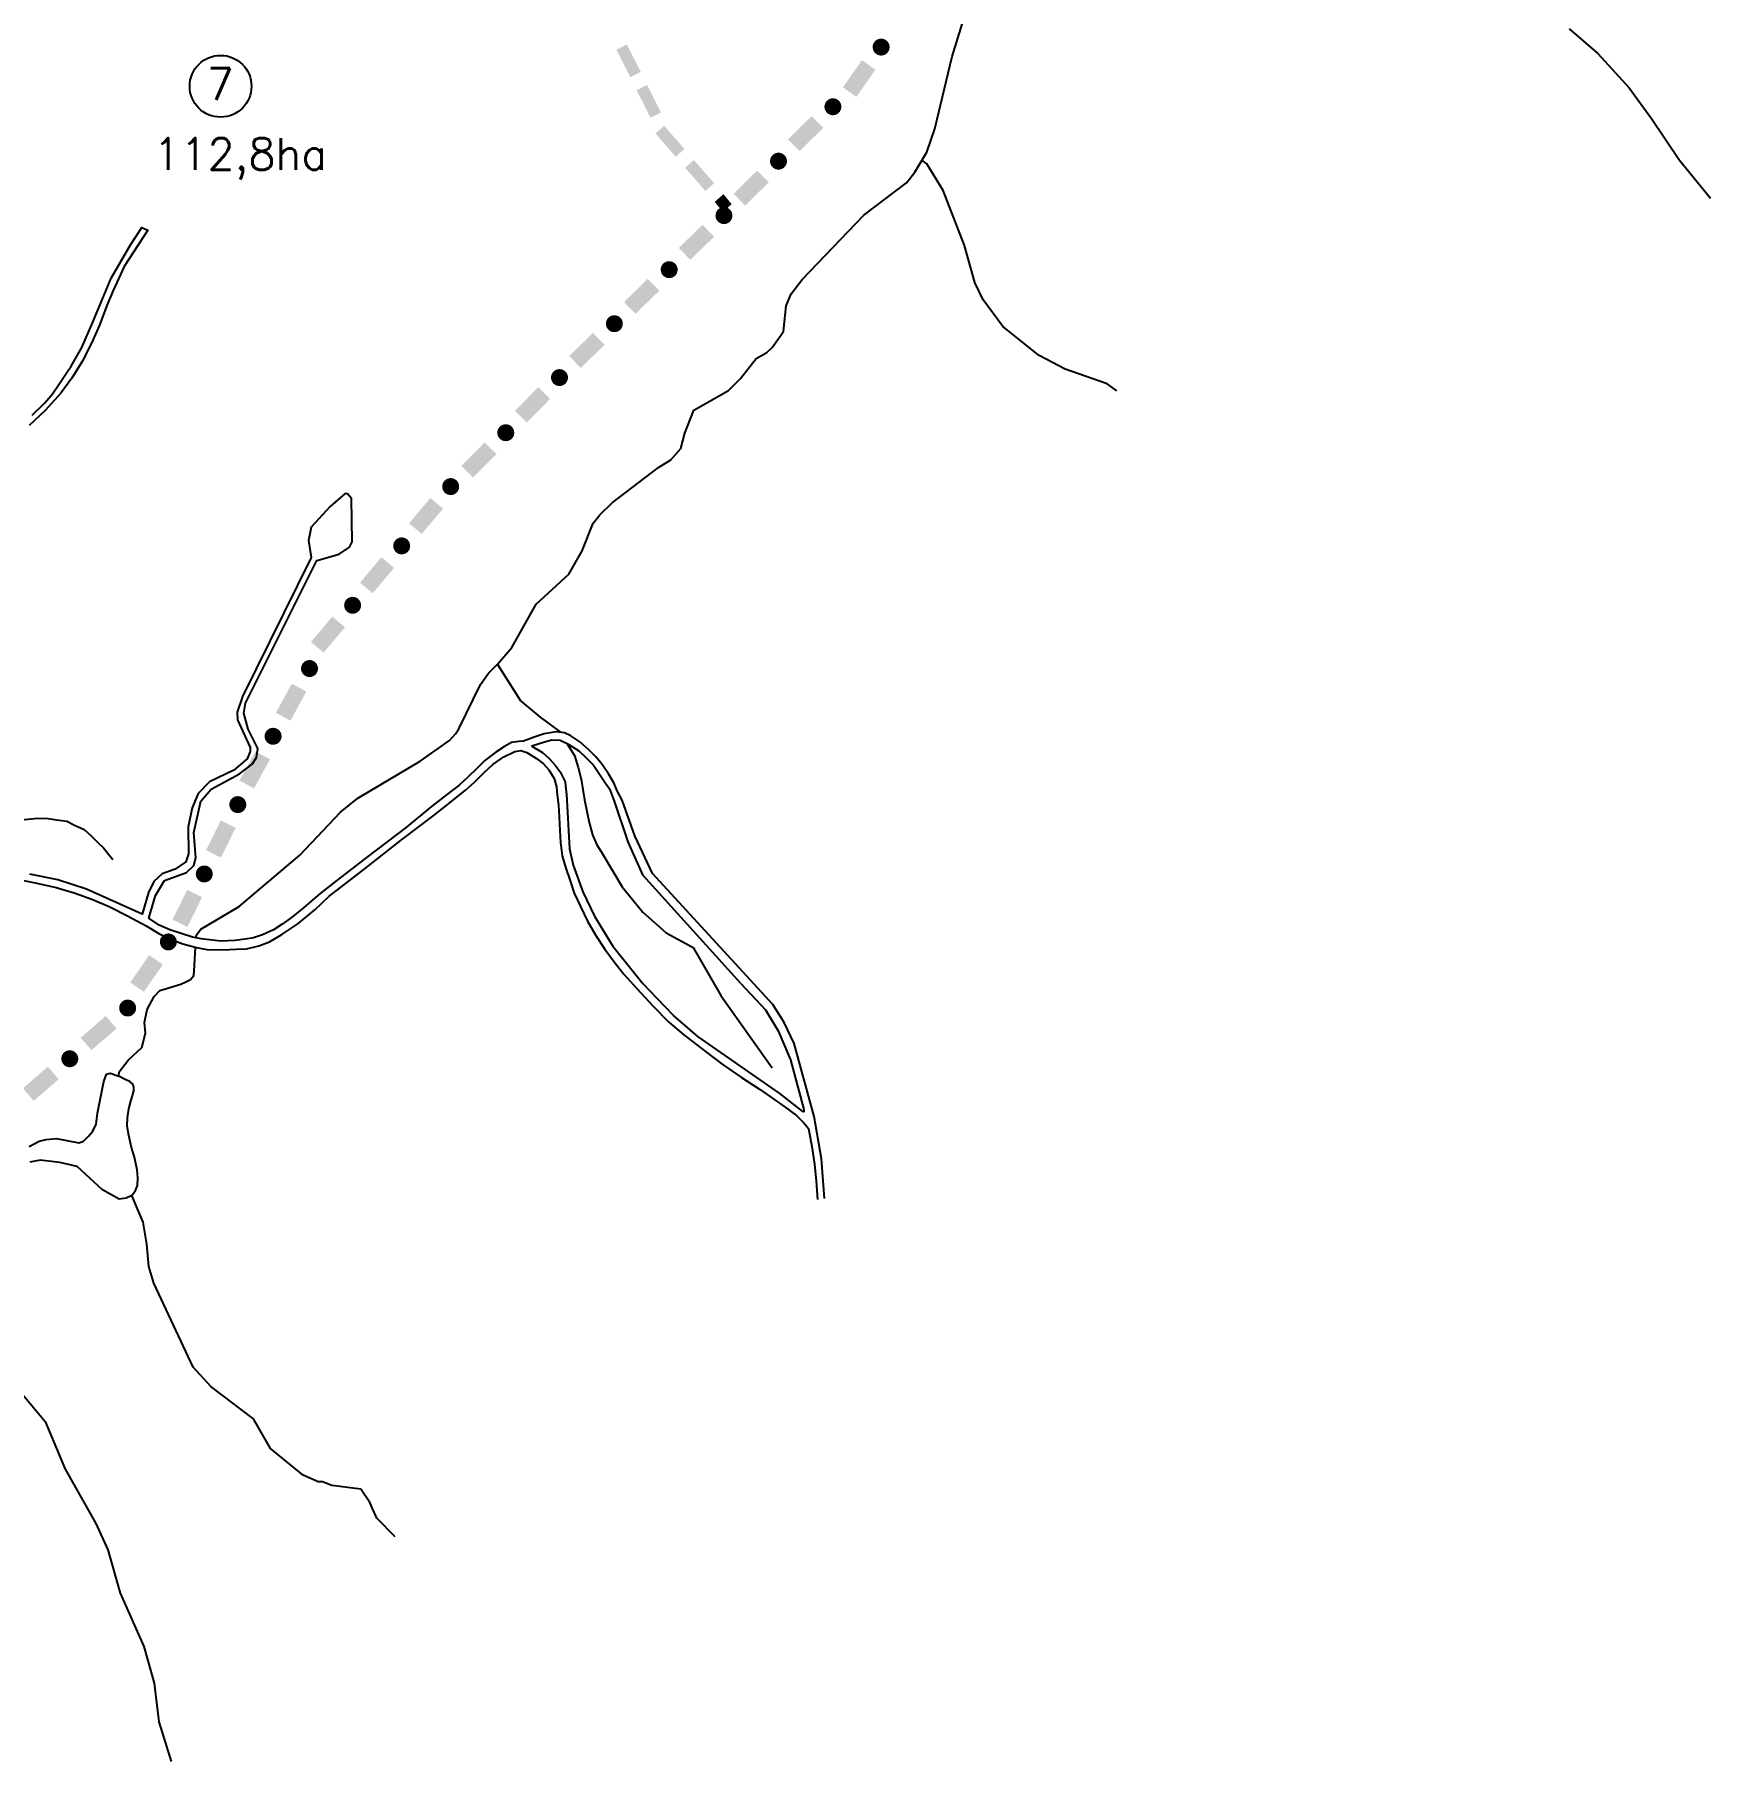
# Model space of a CAD drawing. Extents: x 634485 to 639947, y 7518235 to 7523566.
# Drawn here: x 638096 to 639947, y 7519764 to 7521671 of the extents above; entities that cross this region are included whole.
import ezdxf
from ezdxf.enums import TextEntityAlignment as Align

# ---------------------------------------------------------------- set-up
doc = ezdxf.new("R2010")
doc.units = 0
doc.header["$LTSCALE"] = 80
doc.header["$MEASUREMENT"] = 0
for name, color, linetype in [('LIMITE-BACIA', 3, 'CONTINUOUS'), ('LIMITE-PROJETO', 1, 'CONTINUOUS'), ('RIO', 4, 'CONTINUOUS'), ('RUA', 7, 'CONTINUOUS'), ('TEXTO2', 5, 'CONTINUOUS')]:
    doc.layers.add(name, color=color, linetype=linetype)
doc.styles.get("Standard").update_dxf_attribs({"font": 'ROMANSBR.shx', "height": 3})

# ---------------------------------------------------------------- blocks, each defined once
blk = doc.blocks.new('R')
at = {"layer": 'LIMITE-PROJETO', "const_width": 18.7}
blk.add_lwpolyline([(-75.2, 0.3, 1), (-93.9, 0.4, 1)], format="xyb", close=True, dxfattribs=at)
at = {"layer": 'LIMITE-PROJETO'}
blk.add_solid([(36.9, 17.7), (36.6, -18.8), (-36.4, 18.3), (-36.6, -18.3)], dxfattribs=at)
blk = doc.blocks.new('R1')
at = {"layer": 'LIMITE-BACIA', "xscale": 0.5, "yscale": 0.5, "zscale": 0.5}
blk.add_blockref('R', (0, 0.3), dxfattribs=at)

msp = doc.modelspace()

# ---------------------------------------------------------------- linework, layer by layer
at = {"layer": 'LIMITE-BACIA'}
for points in [[(638738.7, 7521654.6), (638750.2, 7521660.5), (638754.1, 7521624.2), (638765.6, 7521630.1)], [(638761, 7521609.9), (638772.6, 7521615.7), (638776.4, 7521579.5), (638787.9, 7521585.3)], [(638781.7, 7521562.1), (638791.4, 7521570.6), (638804.2, 7521536.5), (638813.9, 7521545)], [(638814.5, 7521524.3), (638824.2, 7521532.8), (638836.9, 7521498.7), (638846.6, 7521507.2)], [(638847.2, 7521486.6), (638856.9, 7521495.1), (638856.2, 7521475.5), (638865.9, 7521484)]]:
    msp.add_solid(points, dxfattribs=at)
at = {"layer": 'RIO', "linetype": 'CONTINUOUS'}
for points in [[(638677.2, 7520900.9), (638654.7, 7520917.4), (638632.8, 7520935.9), (638607.2, 7520976.2), (638623.1, 7520994.6), (638649.9, 7521042.4), (638686.2, 7521075.4), (638700.9, 7521101.4), (638713, 7521131.7), (638720.3, 7521141.1), (638733.9, 7521154.2), (638785.3, 7521193.4), (638798.9, 7521201.9), (638809.7, 7521214.4), (638814.1, 7521231), (638824, 7521256.4), (638862.4, 7521278.4), (638875.6, 7521291.5), (638893, 7521313.8), (638904.8, 7521320.3), (638910.7, 7521325.6), (638923.3, 7521343.5), (638926, 7521371.8), (638931.6, 7521385.2), (638943.7, 7521401), (639012, 7521472), (639059.1, 7521507.6), (639068.3, 7521519.3), (639081.5, 7521541.5), (639090.3, 7521567.4), (639109.5, 7521647), (639139.7, 7521744.9)], [(639790.6, 7521677.6), (639822.4, 7521650.5), (639856.8, 7521612.5), (639881.7, 7521578.8), (639912.5, 7521532.6), (639946.7, 7521490.7)], [(638684.2, 7520888.1), (638692.4, 7520875.1), (638696.6, 7520861.9), (638699.8, 7520849.1), (638703.3, 7520826.3), (638708.5, 7520801.3), (638712.4, 7520787.7), (638716.9, 7520776.7), (638722.1, 7520768.5), (638744.9, 7520730.1), (638767.9, 7520702.1), (638793.7, 7520679.5), (638823.6, 7520663.3), (638854.1, 7520610.3), (638910.8, 7520530.2)], [(638494.4, 7520012.4), (638474.1, 7520032.9), (638466.5, 7520050.1), (638456.6, 7520065), (638424.3, 7520069), (638414.1, 7520073.2), (638409.3, 7520072.9), (638392.8, 7520080.6), (638356.7, 7520109.8), (638338.1, 7520142.7), (638290.8, 7520178.3), (638271.5, 7520199.8), (638228, 7520292.3), (638222.3, 7520310.8), (638220.3, 7520335.4), (638216, 7520359.9), (638203.6, 7520389.4), (638197.3, 7520386.2), (638189.8, 7520385.4), (638171.4, 7520395.6), (638143.2, 7520421.2), (638124.1, 7520425.8), (638102.4, 7520428.3), (638091.1, 7520426)], [(638016, 7520313.9), (638024.6, 7520280.2), (638023.4, 7520240.4), (638031.7, 7520222.7), (638061.9, 7520194.9), (638108.1, 7520139.8), (638129.9, 7520086.9), (638164, 7520026.9), (638177.1, 7519998.1), (638190.8, 7519950.1), (638216.9, 7519891.1), (638228.1, 7519850.8), (638233.3, 7519808.1), (638246.9, 7519764.3)]]:
    msp.add_lwpolyline(points, dxfattribs=at)
at = {"layer": 'RIO'}
for points in [[(639291.4, 7521277.9), (639280.7, 7521285.6), (639234.1, 7521301.9), (639205.3, 7521317), (639165.5, 7521349.1), (639143.5, 7521378.3), (639134.5, 7521397.5), (639123, 7521438.4), (639099.4, 7521499.2), (639081.5, 7521528.5), (639076.2, 7521532.4)], [(638274.4, 7520673.7), (638275.1, 7520677.1), (638279.7, 7520683.3), (638322.3, 7520708.5), (638389.3, 7520765.3), (638433.9, 7520812.6), (638453.2, 7520827.9), (638522, 7520869.1), (638554.2, 7520891.9), (638561, 7520899.2), (638564.6, 7520904.7), (638588.7, 7520953.5), (638597.4, 7520966.2), (638607.2, 7520976.2)], [(638081.4, 7520804.3), (638096.2, 7520805.7), (638109.1, 7520806.1), (638120.4, 7520804), (638131.9, 7520802.7), (638140.3, 7520798.2), (638150.9, 7520793.5), (638158.6, 7520786.4), (638166.6, 7520778.9), (638172.5, 7520773.2), (638177.9, 7520766.4), (638182.7, 7520760.5)], [(638090.2, 7520443.5), (638101.4, 7520449.2), (638109.2, 7520451.2), (638120.4, 7520452.2), (638145.2, 7520447.6), (638150.3, 7520449.1), (638155.9, 7520454.7), (638160.4, 7520460.2), (638164.1, 7520468.1), (638165.8, 7520480.2), (638172.7, 7520515), (638175.8, 7520523.1), (638179.6, 7520524.5), (638189.1, 7520521.2), (638189.6, 7520525.9), (638199.5, 7520538.7), (638214.8, 7520552.7), (638218.6, 7520568.7), (638217.6, 7520580.2), (638220.7, 7520594.6), (638228.4, 7520608.9), (638234.5, 7520615.6), (638257.7, 7520622.8), (638263.3, 7520625.4), (638268.3, 7520628), (638272.1, 7520632.1), (638272.8, 7520643.3), (638273.8, 7520663.5)], [(638203.6, 7520389.4), (638207.7, 7520394.9), (638209.7, 7520400.2), (638210.3, 7520408.9), (638209.6, 7520417.7), (638208, 7520424.6), (638206.7, 7520431.7), (638203.4, 7520442.2), (638200.4, 7520455.5), (638198.4, 7520465.9), (638198.8, 7520475), (638200.3, 7520484.9), (638202.4, 7520493.4), (638204.6, 7520500.9), (638205.8, 7520504.9), (638206, 7520509.4), (638204.9, 7520512.4), (638201.7, 7520514.8), (638194.7, 7520518.1), (638189.1, 7520521.2)]]:
    msp.add_lwpolyline(points, dxfattribs=at)
at = {"layer": 'RUA'}
for points in [[(638093.6, 7521251), (638106.7, 7521263.9), (638114.8, 7521273.3), (638120.8, 7521281.7), (638131.9, 7521298.3), (638136.5, 7521305.2), (638148.4, 7521325.7), (638160.6, 7521353.9), (638180.7, 7521402.2), (638202.2, 7521439.2), (638214.7, 7521458.4), (638221.3, 7521455.3), (638195.3, 7521415.2), (638182.9, 7521388.7), (638176, 7521372.2), (638168, 7521350.3), (638159, 7521330.6), (638148.6, 7521310.3), (638137.4, 7521291.8), (638125.1, 7521275.5), (638108, 7521256.2), (638090.3, 7521239.7)], [(638968.4, 7520385.8), (638965.1, 7520429.7), (638957.1, 7520476.6), (638934.8, 7520557.2), (638924, 7520580.3), (638911.5, 7520600.2), (638778.4, 7520745), (638759.1, 7520786.6), (638744.9, 7520825.9), (638739.8, 7520835.6), (638735.7, 7520845), (638729.9, 7520854.9), (638723, 7520865.4), (638715.8, 7520873.6), (638707.8, 7520881.8), (638698.4, 7520890.3), (638688.3, 7520896.9), (638681.4, 7520900.4), (638672.2, 7520901.4), (638658.8, 7520899.1), (638647.9, 7520895.3), (638636.2, 7520890.9), (638630.8, 7520890.8), (638622.9, 7520889.4), (638615, 7520885.2), (638605.4, 7520879), (638593.5, 7520869.6), (638584.8, 7520861.3), (638574.7, 7520851.2), (638565.1, 7520842.3), (638551.2, 7520831.9), (638534.6, 7520818.7), (638505.5, 7520795), (638464.3, 7520763.8), (638430.3, 7520737.6), (638411.6, 7520722.8), (638391, 7520705), (638378.6, 7520695.2), (638369.7, 7520688.9), (638360.1, 7520682.7), (638347.9, 7520677.1), (638337.8, 7520674), (638328.7, 7520672.4), (638317.4, 7520671), (638302.2, 7520670.1), (638289.2, 7520671.6), (638280, 7520672.6), (638270.5, 7520674.5), (638245.7, 7520682.5), (638233.9, 7520688), (638222.4, 7520695.5), (638229.7, 7520720.6), (638239.6, 7520737.1), (638264.1, 7520746), (638271.9, 7520753.7), (638274.3, 7520762.3), (638272.1, 7520790.2), (638279.9, 7520824.7), (638291.2, 7520838), (638322.6, 7520854.8), (638336.4, 7520865.7), (638341.2, 7520873.1), (638342.9, 7520882.8), (638332.1, 7520904.4), (638327.3, 7520921.9), (638329.1, 7520933.1), (638408, 7521090.5), (638432.7, 7521097.4), (638443.9, 7521105.2), (638446.8, 7521111.3), (638446, 7521159), (638441.8, 7521164.3), (638439.2, 7521164.6), (638422.5, 7521150.1), (638401.5, 7521127.5), (638398.7, 7521112.7), (638401.6, 7521093.8), (638325.9, 7520940.5), (638319.9, 7520922.9), (638320.3, 7520914.7), (638334.1, 7520883.9), (638334.2, 7520879.7), (638330.9, 7520871.5), (638316.4, 7520859), (638289.4, 7520846.1), (638276.8, 7520833.3), (638270.1, 7520817.4), (638265.7, 7520796.6), (638266.2, 7520766.5), (638263.1, 7520757.6), (638251.6, 7520749.7), (638237, 7520744.6), (638227.8, 7520736), (638222.2, 7520724), (638215.2, 7520699.8), (638153.4, 7520727.7), (638122, 7520737.9), (638091, 7520744)], [(638876, 7520623.5), (638768.4, 7520742.8), (638751.7, 7520779.7), (638736.7, 7520824.9), (638732, 7520836.5), (638726.7, 7520844.1), (638720.1, 7520854.1), (638712.5, 7520865.4), (638705.6, 7520872.4), (638697.6, 7520879.9), (638686.4, 7520887), (638676.5, 7520891.7), (638667.2, 7520892), (638659.3, 7520889.8), (638645.2, 7520885.6), (638657.2, 7520878.4), (638664.2, 7520872.2), (638671, 7520864.4), (638676.7, 7520857.2), (638682, 7520846.1), (638683, 7520837.9), (638683.4, 7520832.5), (638686.8, 7520772.2), (638690.9, 7520754.1), (638701.5, 7520724.8), (638714.6, 7520697.9), (638734.8, 7520664.7), (638767.7, 7520623.3), (638791.8, 7520598.2), (638801.6, 7520588.1)], [(638084.1, 7520737.1), (638098.8, 7520734.2), (638119.9, 7520729.5), (638139.8, 7520723.7), (638159.4, 7520716.4), (638179.3, 7520707.9), (638198.7, 7520698.3), (638219.4, 7520687), (638233.6, 7520678.8), (638246.3, 7520672.3), (638260.1, 7520667.2), (638275.1, 7520663.1), (638286.4, 7520661.1), (638304.2, 7520660.5), (638318.9, 7520661.2), (638330.2, 7520661.8), (638343.7, 7520664.9), (638355.5, 7520669.3), (638369.2, 7520677.4), (638386.8, 7520689.3), (638405.6, 7520704.9), (638421.2, 7520719.3), (638434, 7520729.4), (638459.9, 7520749.3), (638503, 7520783.3), (638536, 7520808.1), (638555.2, 7520823.3), (638572.2, 7520836.8), (638581.8, 7520845.8), (638592.3, 7520856.2), (638602.3, 7520865.4), (638614.5, 7520873.7), (638626.4, 7520879.7), (638633.1, 7520880.8), (638639.8, 7520878.5), (638650.6, 7520871.8), (638658, 7520865.9), (638663.9, 7520859.5), (638670.1, 7520849.9), (638672.5, 7520840.7), (638673.4, 7520831.7), (638674.8, 7520820.3), (638675.5, 7520807.1), (638676.1, 7520792.3), (638676.9, 7520779.1), (638678.7, 7520764.5), (638682.6, 7520751.7), (638687.5, 7520736.8), (638692.1, 7520723.1), (638698.9, 7520708.4), (638706.7, 7520692.4), (638716, 7520676.3), (638725.9, 7520661.2), (638736.2, 7520647.3), (638747, 7520633.6), (638761.4, 7520618), (638779.2, 7520598.2), (638796.6, 7520580.7), (638813.1, 7520566.8), (638836.9, 7520548.2), (638855.4, 7520534.4), (638876.8, 7520519.6), (638896.6, 7520506.8), (638912.4, 7520495.7), (638924.9, 7520486.9), (638937.7, 7520477.7), (638945.3, 7520469.9), (638950.7, 7520463.1), (638954.6, 7520443.3), (638957.4, 7520424), (638959.1, 7520405.2), (638960.6, 7520385)], [(638876, 7520623.5), (638903.4, 7520594.5), (638917.2, 7520571.2), (638931, 7520539), (638945.6, 7520484.4), (638945.8, 7520481.6), (638944.5, 7520482.2), (638919.3, 7520502), (638828.6, 7520564.8), (638801.6, 7520588.1)]]:
    msp.add_lwpolyline(points, dxfattribs=at)
at = {"layer": 'TEXTO2'}
msp.add_circle((638301.6, 7521614.3), 34.1, dxfattribs=at)

# ---------------------------------------------------------------- block references
at = {"layer": 'LIMITE-PROJETO'}
for p, rotation in [((639006.6, 7521623), 235.4253824535382), ((638947.5, 7521562.1), 224.9860055349746), ((638887.4, 7521502), 224.9860055349746), ((638827, 7521442.1), 224.6179629999387), ((638766.5, 7521382.4), 224.6179629999387), ((638706, 7521322.7), 224.6179629999387), ((638646, 7521262.6), 225.7735894352042), ((638586.7, 7521201.7), 225.7735894352042), ((638528.4, 7521139.9), 230.4212528235248), ((638474.3, 7521074.4), 230.4212528235248), ((638420.1, 7521008.8), 230.4212528235248), ((638379.4, 7520934.2), 241.7782369847026), ((638339.2, 7520859.4), 241.7782369847026), ((638301.8, 7520783.1), 244.2095428376658), ((638264.8, 7520706.5), 244.2095428376658), ((638219.8, 7520634.6), 235.8188352531267), ((638166.9, 7520568.8), 221.2371203182659), ((638103, 7520512.8), 221.2371203182659)]:
    msp.add_blockref('R1', p, dxfattribs=dict(at, rotation=rotation))

# ---------------------------------------------------------------- texts
at = {"layer": 'TEXTO2'}
msp.add_text('7', height=35, dxfattribs=at).set_placement((638301.4, 7521599.3), align=Align.CENTER)
msp.add_text('112,8ha', height=35, dxfattribs=at).set_placement((638227.2, 7521522.1))

doc.saveas('drawing.dxf')
